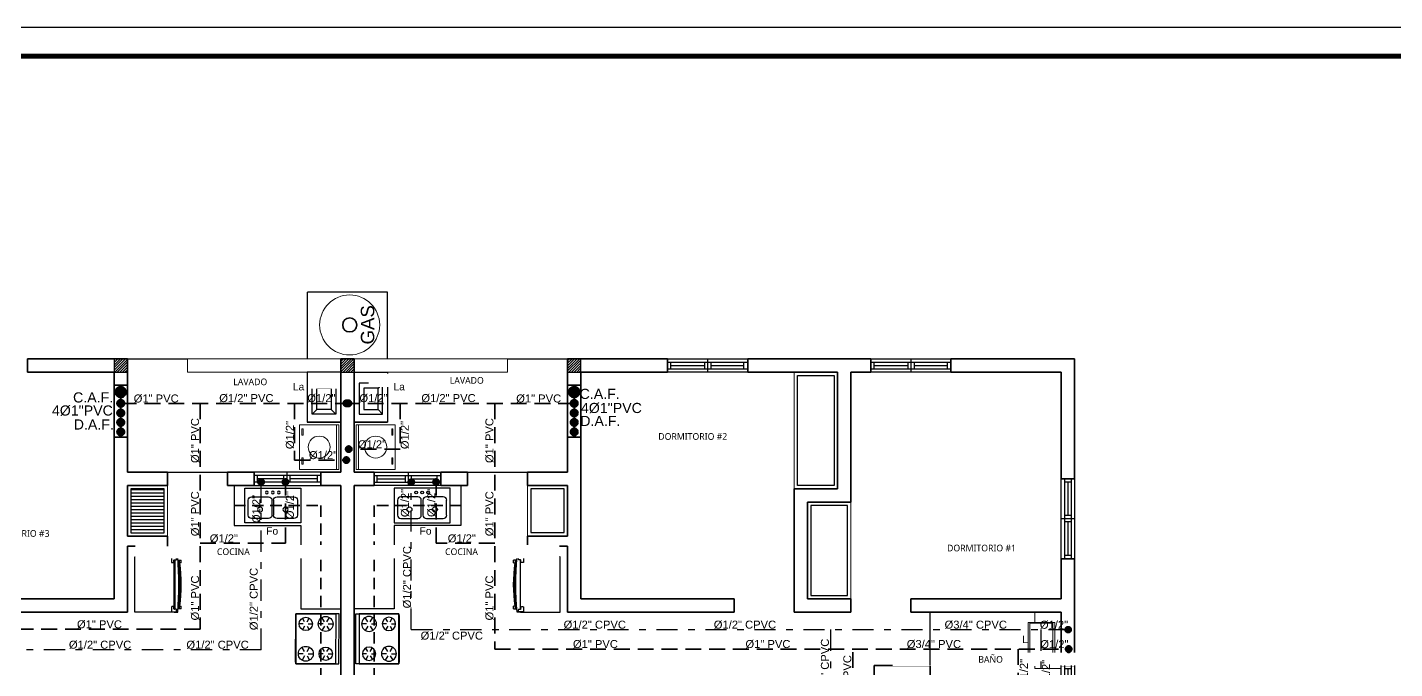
# Model space of a CAD drawing. Header units: feet. Extents: x 1019 to 2236, y -546 to 122.
# Drawn here: x 1064.7 to 1085.2, y -164.03 to -154.41 of the extents above; entities that cross this region are included whole.
import ezdxf

# ---------------------------------------------------------------- set-up
doc = ezdxf.new("R2010")
doc.units = ezdxf.units.FT
doc.header["$LTSCALE"] = 0.05
doc.header["$MEASUREMENT"] = 0
doc.linetypes.add('DASHDOT', pattern=[25.4, 12.7, -6.35, 0, -6.35])
doc.linetypes.add('HIDDEN', pattern=[9.525, 6.35, -3.175])
for name, color, linetype, lineweight in [('A-WALL', 7, 'Continuous', 25), ('AGUA POTABLE', 5, 'HIDDEN', 35), ('closet', 8, 'Continuous', 5), ('COCINA', 8, 'Continuous', 25), ('FURN', 8, 'Continuous', 9), ('I-FURN', 8, 'Continuous', 0), ('MB', 8, 'Continuous', 20)]:
    doc.layers.add(name, color=color, linetype=linetype, lineweight=lineweight)
for name, color, linetype in [('AGUA_CALIENTE', 1, 'DASHDOT'), ('columna', 9, 'Continuous'), ('DIM', 10, 'Continuous'), ('MARCO', 1, 'Continuous'), ('MB3', 8, 'Continuous'), ('MUEBLES', 8, 'Continuous'), ('MUROS', 7, 'Continuous'), ('muross', 7, 'Continuous'), ('PERT-VENT', 8, 'Continuous'), ('PISO', 8, 'Continuous'), ('PISOS', 7, 'Continuous'), ('TEXXT', 2, 'Continuous'), ('TXT', 2, 'Continuous')]:
    doc.layers.add(name, color=color, linetype=linetype)
doc.styles.add('ads', font='trebuc.ttf', dxfattribs={"height": 0.14})
doc.styles.add('DAMIAN', font='arial.ttf', dxfattribs={"height": 0.12})
doc.styles.get("Standard").update_dxf_attribs({"font": 'arial.ttf'})

# ---------------------------------------------------------------- blocks, each defined once
blk = doc.blocks.new('A$C285A50AC')
at = {"layer": 'MUEBLES'}
for p, q in [((0.001, 0.69, -0.889), (0, 0.029, -0.889)), ((0.001, 0.69), (0.001, 0.639)), ((0.763, 0.688), (0.001, 0.69)), ((0.763, 0.688, -0.889), (0.001, 0.69, -0.889)), ((0.001, 0.639), (0.763, 0.637)), ((0.762, 0.028, -0.889), (0.763, 0.688, -0.889)), ((0.763, 0.637), (0.763, 0.688)), ((0, 0.029, -0.889), (0.762, 0.028, -0.889))]:
    blk.add_line(p, q, dxfattribs=at)
at = {"layer": 'MUEBLES', "color": 8}
for p, q in [((0.12, 0.505, 0.003), (0.054, 0.543, 0.003)), ((0.12, 0.467, 0.003), (0.054, 0.429, 0.003)), ((0.153, 0.524, 0.003), (0.153, 0.6, 0.003)), ((0.153, 0.448, 0.003), (0.153, 0.372, 0.003)), ((0.186, 0.505, 0.003), (0.252, 0.543, 0.003)), ((0.186, 0.467, 0.003), (0.252, 0.429, 0.003)), ((0.577, 0.466, 0.003), (0.522, 0.435, 0.003)), ((0.577, 0.504, 0.003), (0.523, 0.536, 0.003)), ((0.61, 0.523, 0.003), (0.611, 0.587, 0.003)), ((0.61, 0.447, 0.003), (0.61, 0.384, 0.003)), ((0.643, 0.504, 0.003), (0.698, 0.536, 0.003)), ((0.643, 0.466, 0.003), (0.698, 0.434, 0.003)), ((0.12, 0.2, 0.003), (0.065, 0.232, 0.003)), ((0.153, 0.219, 0.003), (0.153, 0.283, 0.003)), ((0.186, 0.2, 0.003), (0.241, 0.232, 0.003)), ((0.577, 0.2, 0.003), (0.511, 0.238, 0.003)), ((0.61, 0.219, 0.003), (0.61, 0.295, 0.003)), ((0.643, 0.199, 0.003), (0.709, 0.237, 0.003)), ((0.12, 0.162, 0.003), (0.065, 0.131, 0.003)), ((0.153, 0.143, 0.003), (0.152, 0.08, 0.003)), ((0.186, 0.162, 0.003), (0.241, 0.13, 0.003)), ((0.577, 0.162, 0.003), (0.511, 0.124, 0.003)), ((0.61, 0.142, 0.003), (0.61, 0.066, 0.003)), ((0.643, 0.161, 0.003), (0.709, 0.123, 0.003))]:
    blk.add_line(p, q, dxfattribs=at)
at = {"layer": 'MUEBLES', "extrusion": (-0.001805, -0.999998, 0)}
for p, q in [((0.063, 0.027, -0.622), (0.698, 0.025, -0.622)), ((0.063, 0.027, -0.102), (0.698, 0.025, -0.102))]:
    blk.add_line(p, q, dxfattribs=at)
at = {"layer": 'MUEBLES'}
for centre, radius in [((0.153, 0.486, 0.003), 0.114), ((0.61, 0.485, 0.003), 0.102), ((0.153, 0.181, 0.003), 0.102), ((0.61, 0.181, 0.003), 0.114)]:
    blk.add_circle(centre, radius, dxfattribs=at)
at = {"layer": 'MUEBLES', "color": 8, "extrusion": (-0.001805, -0.999998, 0)}
for centre in [(0.089, -0.038, -0.027), (0.216, -0.038, -0.027), (0.381, -0.038, -0.027), (0.546, -0.038, -0.027), (0.673, -0.038, -0.027)]:
    blk.add_circle(centre, 0.0254, dxfattribs=at)
at = {"layer": 'MUEBLES'}
for points in [[(0, 0.029), (0.001, 0.639), (0.763, 0.637), (0.762, 0.028)], [(0.001, 0.69, 0.254), (0.001, 0.639, 0.254), (0.763, 0.637, 0.254), (0.763, 0.688, 0.254)]]:
    blk.add_3dface(points, dxfattribs=at)
at = {"layer": 'MUEBLES', "color": 8}
for points in [[(0.025, 0.027, -0.076), (0.025, 0.027, -0.533), (0.737, 0.025, -0.533), (0.737, 0.025, -0.076)], [(0.025, 0.027, -0.597), (0.025, 0.027, -0.851), (0.737, 0.025, -0.851), (0.737, 0.025, -0.597)]]:
    blk.add_3dface(points, dxfattribs=at)
blk = doc.blocks.new('A$C2C3967B4')
at = {"layer": 'COCINA'}
for p, q in [((0.838, 0.52), (0, 0.52)), ((0, 0.52), (0, 0)), ((0.838, 0), (0.838, 0.52)), ((0.051, 0.342), (0.051, 0.119)), ((0.356, 0.393), (0.102, 0.393)), ((0.406, 0.119), (0.406, 0.342)), ((0.432, 0.342), (0.432, 0.119)), ((0.737, 0.393), (0.483, 0.393)), ((0.787, 0.119), (0.787, 0.342)), ((0.102, 0.068), (0.356, 0.068)), ((0.483, 0.068), (0.737, 0.068)), ((0, 0), (0.838, 0))]:
    blk.add_line(p, q, dxfattribs=at)
for centre, radius in [((0.33, 0.456), 0.0201), ((0.419, 0.456), 0.0201), ((0.508, 0.456), 0.0201), ((0.229, 0.202), 0.0381), ((0.61, 0.202), 0.0381)]:
    blk.add_circle(centre, radius, dxfattribs=at)
for centre, start, end in [((0.102, 0.342), 90, 180), ((0.356, 0.342), 0, 90), ((0.483, 0.342), 90, 180), ((0.737, 0.342), 0, 90), ((0.102, 0.119), 180, 270), ((0.356, 0.119), 270, 0), ((0.483, 0.119), 180, 270), ((0.737, 0.119), 270, 0)]:
    blk.add_arc(centre, 0.0508, start, end, dxfattribs=at)
blk = doc.blocks.new('A$C007B5363')
at = {"layer": 'COCINA'}
for p, q in [((0, 0.829), (0.594, 0.829)), ((0, 0), (0, 0.829)), ((0.621, 0.822), (0.557, 0.822)), ((0.594, 0.829), (0.601, 0.829)), ((0.594, 0.822), (0.594, 0.829)), ((0.601, 0.829), (0.601, 0.822)), ((0.645, 0.829), (0.601, 0.829)), ((0.551, 0.816), (0.551, 0.752)), ((0.557, 0.746), (0.582, 0.746)), ((0.589, 0.752), (0.589, 0.778)), ((0.594, 0.045), (0.594, 0.784)), ((0.595, 0.784), (0.621, 0.784)), ((0.601, 0.784), (0.601, 0.044)), ((0.627, 0.791), (0.627, 0.816)), ((0.649, 0.778), (0.671, 0.778)), ((0.671, 0.74), (0.651, 0.74)), ((0.654, 0.702), (0.671, 0.702)), ((0.671, 0.778), (0.698, 0.778)), ((0.671, 0.74), (0.671, 0.778)), ((0.671, 0.74), (0.671, 0.778)), ((0.698, 0.74), (0.671, 0.74)), ((0.671, 0.74), (0.671, 0.702)), ((0.671, 0.702), (0.671, 0.74)), ((0.699, 0.74), (0.699, 0.778)), ((0.594, 0), (0, 0)), ((0.551, 0.076), (0.551, 0.013)), ((0.582, 0.083), (0.557, 0.083)), ((0.557, 0.006), (0.621, 0.006)), ((0.589, 0.051), (0.589, 0.076)), ((0.594, 0), (0.594, 0.006)), ((0.594, 0), (0.601, 0)), ((0.621, 0.044), (0.595, 0.044)), ((0.601, 0.006), (0.601, 0)), ((0.601, 0), (0.645, 0)), ((0.627, 0.013), (0.627, 0.038)), ((0.671, 0.051), (0.649, 0.051)), ((0.651, 0.089), (0.671, 0.089)), ((0.671, 0.127), (0.654, 0.127)), ((0.671, 0.127), (0.671, 0.089)), ((0.671, 0.089), (0.671, 0.127)), ((0.671, 0.089), (0.698, 0.089)), ((0.671, 0.051), (0.671, 0.089)), ((0.671, 0.051), (0.671, 0.089)), ((0.698, 0.051), (0.671, 0.051)), ((0.699, 0.051), (0.699, 0.089))]:
    blk.add_line(p, q, dxfattribs=at)
for centre, radius, start, end in [((0.557, 0.816), 0.00635, 90, 180), ((0.621, 0.816), 0.00635, 360, 90), ((-3.851, 0.414), 4.515, 354.7351, 5.2649), ((0.557, 0.752), 0.00635, 180, 270), ((0.582, 0.752), 0.00635, 270, 360), ((0.595, 0.778), 0.00635, 90, 180), ((0.621, 0.791), 0.00635, 270, 360), ((-3.079, 0.414), 3.761, 355.6182, 4.3818), ((-1.675, 0.414), 2.373, 352.1151, 7.8849), ((0.557, 0.076), 0.00635, 90, 180), ((0.557, 0.013), 0.00635, 180, 270), ((0.582, 0.076), 0.00635, 360, 90), ((0.595, 0.051), 0.00635, 180, 270), ((0.621, 0.038), 0.00635, 360, 90), ((0.621, 0.013), 0.00635, 270, 360)]:
    blk.add_arc(centre, radius, start, end, dxfattribs=at)
blk = doc.blocks.new('bath_sink_6127 - bath_sink_6127-542651-Nivel 1')
at = {"layer": 'I-FURN'}
for p, q in [((0.395, 0.244), (-0.005, 0.244)), ((-0.005, 0.244), (-0.005, -0.245)), ((0.025, -0.234), (0.025, 0.233)), ((0.025, 0.233), (0.369, 0.233)), ((0.293, 0.244), (0.293, 0.4)), ((0.369, 0.233), (0.369, -0.234)), ((0.395, -0.245), (0.395, 0.244)), ((-0.005, -0.245), (0.395, -0.245)), ((0.369, -0.234), (0.025, -0.234)), ((0.293, -0.448), (0.293, -0.245)), ((-0.1, -0.448), (0.293, -0.448))]:
    blk.add_line(p, q, dxfattribs=at)
blk = doc.blocks.new('A$C01EB0BB3')
at = {"layer": 'FURN'}
for p, q in [((0, 0, 224.56), (0, 0.61, 224.56)), ((0, 0.61, 224.56), (0.533, 0.61, 224.56)), ((0.503, 0.61, 224.56), (0.503, 0, 224.56)), ((0.533, 0.61, 224.56), (0.533, 0, 224.56)), ((0.533, 0, 224.56), (0, 0, 224.56))]:
    blk.add_line(p, q, dxfattribs=at)
at = {"layer": 'FURN', "ltscale": 0.02, "elevation": 224.56}
for points in [[(0.047, 0.536), (0.047, 0.45), (0.032, 0.45), (0.032, 0.536)], [(0.047, 0.143), (0.047, 0.057), (0.032, 0.057), (0.032, 0.143)]]:
    blk.add_lwpolyline(points, close=True, dxfattribs=at)
at = {"layer": 'FURN', "ltscale": 0.02}
blk.add_circle((0.267, 0.305, 224.56), 0.15, dxfattribs=at)
blk = doc.blocks.new('A$C18ED6237')
at = {"layer": 'PERT-VENT', "extrusion": (-2.36783e-12, 8.94772e-16, -1)}
for p, q in [((1.2, 0.2), (0, 0.2)), ((1.2, 0.15), (0, 0.15)), ((1.2, 0.05), (0, 0.05)), ((0.054, 0.05), (0.054, 0.15)), ((0.553, 0.1), (0.054, 0.1)), ((0.553, 0.15), (0.553, 0.05)), ((0.6, 0.2), (0.6, 0)), ((0.647, 0.15), (0.647, 0.05)), ((1.153, 0.1), (0.647, 0.1)), ((0, 0), (1.2, 0))]:
    blk.add_line(p, q, dxfattribs=at)
at = {"layer": 'PERT-VENT'}
blk.add_line((1.153, 0.05), (1.153, 0.15), dxfattribs=at)
blk = doc.blocks.new('A$C1C7A76FF')
at = {"layer": 'FURN'}
for radius in [0.45, 0.11, 0.1]:
    blk.add_circle((0.45, 0.45), radius, dxfattribs=at)
blk = doc.blocks.new('A$C012446DC')
at = {"layer": 'PISO'}
h = blk.add_hatch(dxfattribs=at)
h.set_pattern_fill('ANSI31', color=256, scale=0.008571, angle=180)
h.set_pattern_definition([(225, (206536.064322, 1154820.960068), (0.0192434059784, -0.0192434059784), [])])
h.paths.add_polyline_path([(0, 0), (0.2, 0), (0.2, 0.2), (0, 0.2)])
at = {"layer": 'columna'}
blk.add_lwpolyline([(0.2, 0.2), (0, 0.2), (0, 0), (0.2, 0)], close=True, dxfattribs=at)
blk = doc.blocks.new('A$C791B5281')
at = {"layer": 'MUROS', "lineweight": 35}
blk.add_line((4.9, 10.3, 1.239), (5.1, 10.3, 1.239), dxfattribs=at)
for p in [(1.5, 10.1, 1.239), (4.9, 10.1, 1.239), (8.3, 10.1, 1.239), (0, 0, 1.239), (3.5, 0, 1.239), (6.3, 0, 1.239), (9.8, 0, 1.239)]:
    blk.add_blockref('A$C012446DC', p)

msp = doc.modelspace()

# ---------------------------------------------------------------- hatches: boundary and pattern name
at = {"layer": 'AGUA POTABLE', "ltscale": 3}
h = msp.add_hatch(color=256, dxfattribs=at)
h.dxf.hatch_style = 1
edge = h.paths.add_edge_path()
edge.add_arc((1066.098, -159.882), 0.0821, 0, 360)
h = msp.add_hatch(color=256, dxfattribs=at)
h.dxf.hatch_style = 1
edge = h.paths.add_edge_path()
edge.add_arc((1066.098, -160.051), 0.0571, 0, 360)
h = msp.add_hatch(color=256, dxfattribs=at)
h.dxf.hatch_style = 1
edge = h.paths.add_edge_path()
edge.add_arc((1069.481, -160.051), 0.0477, 0, 360)
h = msp.add_hatch(color=256, dxfattribs=at)
h.dxf.hatch_style = 1
edge = h.paths.add_edge_path()
edge.add_arc((1069.514, -160.051), 0.0477, 180, 540, ccw=False)
h = msp.add_hatch(color=256, dxfattribs=at)
h.dxf.hatch_style = 1
edge = h.paths.add_edge_path()
edge.add_arc((1072.898, -160.051), 0.0571, 180, 540, ccw=False)
h = msp.add_hatch(color=256, dxfattribs=at)
h.dxf.hatch_style = 1
edge = h.paths.add_edge_path()
edge.add_arc((1066.098, -160.196), 0.0571, 0, 360)
h = msp.add_hatch(color=256, dxfattribs=at)
h.dxf.hatch_style = 1
edge = h.paths.add_edge_path()
edge.add_arc((1066.098, -160.337), 0.0571, 0, 360)
h = msp.add_hatch(color=256, dxfattribs=at)
h.dxf.hatch_style = 1
edge = h.paths.add_edge_path()
edge.add_arc((1072.898, -160.196), 0.0571, 180, 540, ccw=False)
h = msp.add_hatch(color=256, dxfattribs=at)
h.dxf.hatch_style = 1
edge = h.paths.add_edge_path()
edge.add_arc((1072.898, -160.337), 0.0571, 180, 540, ccw=False)
h = msp.add_hatch(color=256, dxfattribs=at)
h.dxf.hatch_style = 1
edge = h.paths.add_edge_path()
edge.add_arc((1066.098, -160.479), 0.0571, 0, 360)
h = msp.add_hatch(color=256, dxfattribs=at)
h.dxf.hatch_style = 1
edge = h.paths.add_edge_path()
edge.add_arc((1072.898, -160.479), 0.0571, 180, 540, ccw=False)
h = msp.add_hatch(color=256, dxfattribs=at)
h.dxf.hatch_style = 1
edge = h.paths.add_edge_path()
edge.add_arc((1069.517, -160.738), 0.0477, 180, 540, ccw=False)
h = msp.add_hatch(color=256, dxfattribs=at)
h.dxf.hatch_style = 1
edge = h.paths.add_edge_path()
edge.add_arc((1069.481, -160.902), 0.0477, 0, 360)
h = msp.add_hatch(color=256, dxfattribs=at)
h.dxf.hatch_style = 1
edge = h.paths.add_edge_path()
edge.add_arc((1068.568, -161.232), 0.0477, 0, 360)
h = msp.add_hatch(color=256, dxfattribs=at)
h.dxf.hatch_style = 1
edge = h.paths.add_edge_path()
edge.add_arc((1070.827, -161.232), 0.0477, 180, 540, ccw=False)
at = {"layer": 'AGUA_CALIENTE', "ltscale": 0.5}
h = msp.add_hatch(color=256, dxfattribs=at)
h.dxf.hatch_style = 1
edge = h.paths.add_edge_path()
edge.add_arc((1068.203, -161.232), 0.0477, 0, 360)
h = msp.add_hatch(color=256, dxfattribs=at)
h.dxf.hatch_style = 1
edge = h.paths.add_edge_path()
edge.add_arc((1070.455, -161.232), 0.0477, 180, 540, ccw=False)
h = msp.add_hatch(color=256, dxfattribs=at)
h.dxf.hatch_style = 1
edge = h.paths.add_edge_path()
edge.add_arc((1080.305, -163.446), 0.0477, 180, 540, ccw=False)
at = {"layer": 'PISO'}
h = msp.add_hatch(dxfattribs=at)
h.set_pattern_fill('ANSI31', color=256, scale=0.4, angle=315, style=0)
h.set_pattern_definition([(0, (1066.247596, -161.992713), (2e-17, 0.05), [])])
h.paths.add_polyline_path([(1066.248, -161.993), (1066.748, -161.993), (1066.748, -161.332), (1066.248, -161.332)])

# ---------------------------------------------------------------- linework, layer by layer
at = {"layer": 'A-WALL', "lineweight": 35, "extrusion": (-2.36783e-12, 8.94772e-16, -1)}
for p, q in [((1066.198, -159.382), (1064.698, -159.382)), ((1064.698, -159.382), (1064.698, -159.582)), ((1066.198, -161.082), (1066.198, -159.382)), ((1069.398, -159.382), (1069.398, -161.082)), ((1064.698, -159.582), (1065.998, -159.582)), ((1065.998, -159.582), (1065.998, -162.982)), ((1066.798, -161.082), (1066.198, -161.082)), ((1066.798, -161.282), (1066.798, -161.082)), ((1067.698, -161.282), (1067.698, -161.082)), ((1068.098, -161.082), (1067.698, -161.082)), ((1067.698, -161.082), (1067.698, -161.282)), ((1068.098, -161.282), (1068.098, -161.082)), ((1068.098, -161.282), (1068.098, -161.082)), ((1069.398, -161.082), (1069.098, -161.082)), ((1069.098, -161.082), (1069.098, -161.282)), ((1069.098, -161.282), (1069.098, -161.082)), ((1069.098, -161.282), (1069.098, -161.082)), ((1066.198, -162.043), (1066.198, -161.282)), ((1066.198, -161.282), (1066.798, -161.282)), ((1067.698, -161.282), (1068.098, -161.282)), ((1069.098, -161.282), (1069.398, -161.282)), ((1069.398, -164.682), (1069.398, -161.282)), ((1069.598, -164.682), (1069.598, -161.282)), ((1066.198, -162.043), (1066.798, -162.043)), ((1066.198, -163.182), (1066.198, -162.193)), ((1066.198, -162.193), (1066.798, -162.193)), ((1065.998, -162.982), (1063.698, -162.982)), ((1063.698, -163.182), (1066.198, -163.182))]:
    msp.add_line(p, q, dxfattribs=at)
at = {"layer": 'A-WALL', "lineweight": 35}
for p, q in [((1069.398, -159.382), (1069.598, -159.382)), ((1072.198, -162.043), (1072.198, -162.193)), ((1077.398, -164.132), (1077.398, -163.982))]:
    msp.add_line(p, q, dxfattribs=at)
at = {"layer": 'A-WALL', "lineweight": 35, "extrusion": (-2.36659e-12, 8.94772e-16, -1)}
for p, q in [((1072.798, -159.382), (1074.298, -159.382)), ((1072.798, -161.082), (1072.798, -159.382)), ((1074.298, -159.382), (1074.298, -159.582)), ((1075.501, -159.382), (1077.348, -159.382)), ((1075.501, -159.582), (1075.501, -159.382)), ((1077.348, -159.382), (1077.348, -159.582)), ((1078.548, -159.382), (1080.398, -159.382)), ((1078.548, -159.582), (1078.548, -159.382)), ((1080.398, -159.382), (1080.398, -161.182)), ((1074.298, -159.582), (1072.998, -159.582)), ((1072.998, -159.582), (1072.998, -162.982)), ((1076.848, -159.582), (1075.501, -159.582)), ((1076.848, -161.332), (1076.848, -159.582)), ((1077.348, -159.582), (1077.048, -159.582)), ((1077.048, -159.582), (1077.048, -161.532)), ((1080.198, -159.582), (1078.548, -159.582)), ((1080.198, -161.182), (1080.198, -159.582)), ((1069.598, -161.082), (1069.898, -161.082)), ((1069.898, -161.082), (1069.898, -161.282)), ((1069.898, -161.282), (1069.898, -161.082)), ((1069.898, -161.282), (1069.898, -161.082)), ((1070.898, -161.082), (1071.298, -161.082)), ((1070.898, -161.282), (1070.898, -161.082)), ((1070.898, -161.282), (1070.898, -161.082)), ((1071.298, -161.282), (1071.298, -161.082)), ((1071.298, -161.082), (1071.298, -161.282)), ((1072.198, -161.282), (1072.198, -161.082)), ((1072.198, -161.082), (1072.798, -161.082)), ((1069.898, -161.282), (1069.598, -161.282)), ((1071.298, -161.282), (1070.898, -161.282)), ((1072.798, -161.282), (1072.198, -161.282)), ((1072.798, -162.043), (1072.798, -161.282)), ((1076.198, -163.182), (1076.198, -161.332)), ((1076.198, -161.332), (1076.848, -161.332)), ((1080.198, -161.182), (1080.398, -161.182)), ((1076.398, -162.982), (1076.398, -161.532)), ((1076.398, -161.532), (1077.048, -161.532)), ((1072.798, -162.043), (1072.198, -162.043)), ((1072.798, -162.193), (1072.198, -162.193)), ((1072.798, -163.182), (1072.798, -162.193)), ((1080.198, -162.382), (1080.398, -162.382)), ((1080.198, -162.982), (1080.198, -162.382)), ((1080.398, -162.382), (1080.198, -162.382)), ((1080.198, -162.382), (1080.398, -162.382)), ((1080.398, -162.382), (1080.398, -163.982)), ((1072.998, -162.982), (1075.298, -162.982)), ((1075.298, -162.982), (1075.298, -163.182)), ((1077.048, -162.982), (1076.398, -162.982)), ((1077.048, -162.982), (1077.048, -163.182)), ((1077.948, -162.982), (1080.198, -162.982)), ((1077.948, -163.182), (1077.948, -162.982)), ((1075.298, -163.182), (1072.798, -163.182)), ((1077.048, -163.182), (1076.198, -163.182)), ((1080.198, -163.182), (1077.948, -163.182)), ((1080.198, -163.982), (1080.198, -163.182)), ((1077.398, -163.982), (1078.238, -163.982)), ((1078.238, -163.982), (1078.238, -165.382)), ((1080.398, -163.982), (1080.198, -163.982)), ((1080.398, -163.982), (1080.198, -163.982))]:
    msp.add_line(p, q, dxfattribs=at)
at = {"layer": 'AGUA POTABLE', "ltscale": 3}
for p, q in [((1066.098, -159.776), (1066.098, -160.558)), ((1072.898, -159.776), (1072.898, -160.558))]:
    msp.add_line(p, q, dxfattribs=at)
at = {"layer": 'AGUA POTABLE', "ltscale": 0.75}
for p, q in [((1066.098, -160.051), (1069.481, -160.051)), ((1068.706, -160.051), (1068.706, -160.902)), ((1072.898, -160.051), (1069.514, -160.051)), ((1070.29, -160.051), (1070.29, -160.738)), ((1070.29, -160.738), (1069.493, -160.738)), ((1068.706, -160.902), (1069.504, -160.902)), ((1067.288, -163.441), (1058.682, -163.441)), ((1077.074, -167.593), (1077.074, -163.737))]:
    msp.add_line(p, q, dxfattribs=at)
at = {"layer": 'AGUA POTABLE', "ltscale": 3}
msp.add_lwpolyline([(1065.998, -159.776), (1066.198, -159.776), (1066.198, -160.558), (1065.998, -160.558)], close=True, dxfattribs=at)
for centre, radius in [((1066.098, -159.882), 0.0821), ((1066.098, -160.051), 0.0571), ((1069.481, -160.051), 0.0477), ((1069.514, -160.051), 0.0477), ((1072.898, -160.051), 0.0571), ((1066.098, -160.196), 0.0571), ((1066.098, -160.337), 0.0571), ((1072.898, -160.196), 0.0571), ((1072.898, -160.337), 0.0571), ((1066.098, -160.479), 0.0571), ((1072.898, -160.479), 0.0571), ((1069.517, -160.738), 0.0477), ((1069.481, -160.902), 0.0477), ((1068.568, -161.232), 0.0477), ((1070.827, -161.232), 0.0477)]:
    msp.add_circle(centre, radius, dxfattribs=at)
at = {"layer": 'AGUA_CALIENTE', "ltscale": 0.5}
for p, q in [((1070.455, -163.446), (1080.305, -163.446)), ((1076.742, -163.446), (1076.742, -167.345)), ((1068.203, -163.747), (1058.69, -163.747))]:
    msp.add_line(p, q, dxfattribs=at)
for centre in [(1068.203, -161.232), (1070.455, -161.232), (1080.305, -163.446)]:
    msp.add_circle(centre, 0.0477, dxfattribs=at)
at = {"layer": 'closet'}
for p, q in [((1066.798, -162.043), (1066.798, -161.282)), ((1072.198, -162.043), (1072.198, -161.282))]:
    msp.add_line(p, q, dxfattribs=at)
at = {"layer": 'closet', "extrusion": (-2.36659e-12, 8.94772e-16, -1)}
msp.add_line((1077.048, -162.982), (1077.048, -161.532), dxfattribs=at)
at = {"layer": 'closet', "extrusion": (2.36783e-12, 8.94772e-16, -1)}
msp.add_line((1077.048, -162.982), (1077.048, -161.532), dxfattribs=at)
at = {"layer": 'COCINA', "extrusion": (-2.36783e-12, 8.94772e-16, -1)}
for p, q in [((1068.971, -159.75), (1069.038, -159.822)), ((1069.322, -159.75), (1069.255, -159.822)), ((1069.398, -160.332), (1068.895, -160.332)), ((1068.971, -160.215), (1069.038, -160.142)), ((1069.322, -160.215), (1069.255, -160.142)), ((1067.798, -161.282), (1067.798, -161.882)), ((1067.798, -161.882), (1068.798, -161.882)), ((1068.798, -161.882), (1068.8, -163.135)), ((1068.8, -163.135), (1069.398, -163.135))]:
    msp.add_line(p, q, dxfattribs=at)
at = {"layer": 'COCINA', "extrusion": (-2.36659e-12, 8.94772e-16, -1)}
for p, q in [((1070.024, -159.75), (1069.957, -159.822)), ((1069.598, -160.332), (1070.1, -160.332)), ((1070.024, -160.215), (1069.957, -160.142)), ((1071.198, -161.282), (1071.198, -161.882)), ((1070.198, -161.882), (1070.196, -163.135)), ((1071.198, -161.882), (1070.198, -161.882)), ((1070.196, -163.135), (1069.595, -163.135))]:
    msp.add_line(p, q, dxfattribs=at)
at = {"layer": 'COCINA', "extrusion": (-2.36783e-12, 8.94772e-16, -1), "elevation": 0}
for points in [[(-1068.971, -159.75), (-1069.322, -159.75), (-1069.322, -160.215), (-1068.971, -160.215)], [(-1069.038, -159.822), (-1069.255, -159.822), (-1069.255, -160.142), (-1069.038, -160.142)]]:
    msp.add_lwpolyline(points, close=True, dxfattribs=at)
at = {"layer": 'COCINA', "extrusion": (-2.36659e-12, 8.94772e-16, -1), "elevation": 0}
for points in [[(-1070.024, -159.75), (-1069.674, -159.75), (-1069.674, -160.215), (-1070.024, -160.215)], [(-1069.957, -159.822), (-1069.741, -159.822), (-1069.741, -160.142), (-1069.957, -160.142)]]:
    msp.add_lwpolyline(points, close=True, dxfattribs=at)
at = {"layer": 'MB', "extrusion": (-2.36783e-12, 8.94772e-16, -1)}
for p, q in [((1067.098, -159.582), (1067.098, -159.382)), ((1069.398, -159.382), (1067.098, -159.382)), ((1067.098, -159.582), (1069.398, -159.582))]:
    msp.add_line(p, q, dxfattribs=at)
at = {"layer": 'MB', "extrusion": (-2.36659e-12, 8.94772e-16, -1)}
msp.add_line((1069.598, -159.382), (1071.898, -159.382), dxfattribs=at)
at = {"layer": 'MB3', "linetype": 'HIDDEN', "lineweight": 35, "ltscale": 0.54, "extrusion": (-2.36783e-12, 8.94772e-16, -1)}
for p, q in [((1067.798, -161.582), (1069.098, -161.582)), ((1069.098, -161.582), (1069.098, -164.682))]:
    msp.add_line(p, q, dxfattribs=at)
at = {"layer": 'MB3', "linetype": 'HIDDEN', "lineweight": 35, "ltscale": 0.54, "extrusion": (-2.36659e-12, 8.94772e-16, -1)}
for p, q in [((1071.198, -161.582), (1069.898, -161.582)), ((1069.898, -161.582), (1069.898, -164.682))]:
    msp.add_line(p, q, dxfattribs=at)
at = {"layer": 'PERT-VENT', "extrusion": (-2.36783e-12, 8.94772e-16, -1)}
for p, q in [((1069.098, -161.082), (1068.098, -161.082)), ((1069.098, -161.132), (1068.098, -161.132)), ((1068.151, -161.232), (1068.151, -161.132)), ((1068.54, -161.132), (1068.54, -161.232)), ((1068.587, -161.082), (1068.587, -161.282)), ((1068.633, -161.132), (1068.633, -161.232)), ((1069.051, -161.232), (1069.051, -161.132)), ((1069.098, -161.232), (1068.098, -161.232)), ((1068.098, -161.282), (1069.098, -161.282)), ((1068.54, -161.182), (1068.151, -161.182)), ((1069.051, -161.182), (1068.633, -161.182))]:
    msp.add_line(p, q, dxfattribs=at)
at = {"layer": 'PERT-VENT', "extrusion": (-2.36659e-12, 8.94772e-16, -1)}
for p, q in [((1069.898, -161.082), (1070.898, -161.082)), ((1069.898, -161.132), (1070.898, -161.132)), ((1069.944, -161.232), (1069.944, -161.132)), ((1070.362, -161.132), (1070.362, -161.232)), ((1070.409, -161.082), (1070.409, -161.282)), ((1070.455, -161.132), (1070.455, -161.232)), ((1070.844, -161.232), (1070.844, -161.132)), ((1069.898, -161.232), (1070.898, -161.232)), ((1070.898, -161.282), (1069.898, -161.282)), ((1069.944, -161.182), (1070.362, -161.182)), ((1070.455, -161.182), (1070.844, -161.182))]:
    msp.add_line(p, q, dxfattribs=at)
at = {"layer": 'PISO'}
for p, q in [((1066.198, -159.382), (1067.098, -159.382)), ((1071.898, -159.382), (1072.798, -159.382)), ((1066.798, -161.082), (1067.698, -161.082)), ((1071.298, -161.082), (1072.198, -161.082))]:
    msp.add_line(p, q, dxfattribs=at)
for points in [[(1076.798, -161.282), (1076.248, -161.282), (1076.248, -159.632), (1076.798, -159.632)], [(1066.248, -161.993), (1066.748, -161.993), (1066.748, -161.332), (1066.248, -161.332)], [(1072.248, -161.991), (1072.748, -161.991), (1072.748, -161.332), (1072.248, -161.332)], [(1076.998, -161.582), (1076.448, -161.582), (1076.448, -162.932), (1076.998, -162.932)]]:
    msp.add_lwpolyline(points, close=True, dxfattribs=at)
at = {"layer": 'PISOS'}
for p, q in [((1068.898, -159.382), (1068.898, -158.382)), ((1070.098, -158.382), (1068.898, -158.382)), ((1070.098, -159.382), (1070.098, -158.382))]:
    msp.add_line(p, q, dxfattribs=at)

# ---------------------------------------------------------------- block references
at = {"xscale": -1}
for p in [(1075.498, -159.582), (1078.548, -159.582)]:
    msp.add_blockref('A$C18ED6237', p, dxfattribs=at)
at = {"rotation": 180}
for p, xscale, yscale, zscale in [((1068.78, -160.372, -22.456), -1.100000000000023, 1.099999999999994, 1.100000000000001), ((1070.215, -160.372, -22.456), 1.100000000000023, 1.100000000000023, 1.100000000000023)]:
    msp.add_blockref('A$C01EB0BB3', p, dxfattribs=dict(at, xscale=xscale, yscale=yscale, zscale=zscale))
at = {"extrusion": (-1.45777e-14, -2.36562e-12, -1)}
msp.add_blockref('A$C2C3967B4', (-1068.798, -161.846), dxfattribs=at)
at = {"extrusion": (1.45777e-14, -2.36562e-12, -1), "xscale": -1}
msp.add_blockref('A$C2C3967B4', (-1070.198, -161.846), dxfattribs=at)
at = {"extrusion": (-2.36783e-12, 8.94772e-16, -1), "xscale": -0.980000000000022, "yscale": 0.9799999999999898, "zscale": 0.9799999999999965, "rotation": 89.89658188472907}
msp.add_blockref('A$C285A50AC', (-1068.695, -163.211, 0), dxfattribs=at)
at = {"extrusion": (-2.36659e-12, 8.94772e-16, -1), "xscale": 0.9799999999999661, "yscale": 0.9799999999999661, "zscale": 0.9799999999999661, "rotation": 270.1034181152693}
msp.add_blockref('A$C285A50AC', (-1070.298, -163.211, 0), dxfattribs=at)
at = {"layer": 'COCINA', "extrusion": (-2.36783e-12, 8.94772e-16, -1), "xscale": -1}
msp.add_blockref('A$C007B5363', (-1066.307, -163.184, 0), dxfattribs=at)
at = {"layer": 'COCINA', "extrusion": (-2.36659e-12, 8.94772e-16, -1)}
msp.add_blockref('A$C007B5363', (-1072.688, -163.184, 0), dxfattribs=at)
at = {"layer": 'DIM', "rotation": 90}
msp.add_blockref('A$C1C7A76FF', (1069.981, -159.325), dxfattribs=at)
at = {"layer": 'I-FURN', "extrusion": (-2.36659e-12, 8.94772e-16, -1)}
msp.add_blockref('bath_sink_6127 - bath_sink_6127-542651-Nivel 1', (-1080.098, -163.582, 0), dxfattribs=at)

# ---------------------------------------------------------------- texts
at = {"layer": 'TEXXT', "style": 'DAMIAN'}
for s, insert, char_height, width, attachment_point in [('\\A1;C.A.F.{\\fArial|b0|i0|c186|p34; }', (1065.684, -159.963), 0.1521, 3.06735, 5), ('\\A1;{\\fArial|b0|i0|c238|p34;%%C}1{\\fArial|b0|i0|c238|p34;"} PVC', (1072.028, -159.918), 0.12, 2.904, 1), ('\\A1;C.A.F.{\\fArial|b0|i0|c186|p34; }', (1073.28, -159.91), 0.1521, 3.06735, 5), ('\\A1;4{\\fArial|b0|i0|c238|p34;%%C}1{\\fArial|b0|i0|c238|p34;"PVC } {\\fArial|b0|i0|c186|p34; }', (1065.523, -160.161), 0.1521, 3.06735, 5), ('\\A1;4{\\fArial|b0|i0|c238|p34;%%C}1{\\fArial|b0|i0|c238|p34;"PVC } {\\fArial|b0|i0|c186|p34; }', (1073.456, -160.123), 0.1521, 3.06735, 5), ('\\A1;D.A.F.{\\fArial|b0|i0|c186|p34; }', (1065.694, -160.368), 0.1521, 3.06735, 5), ('\\A1;{\\fArial|b0|i0|c238|p34;%%C}1/2{\\fArial|b0|i0|c238|p34;"}  ', (1070.077, -160.605, 224.56), 0.12, 2.904, 3), ('\\A1;{\\fArial|b0|i0|c238|p34;%%C}1/2{\\fArial|b0|i0|c238|p34;"}  ', (1068.92, -160.768, 224.56), 0.12, 2.904, 1), (' Fo', (1068.237, -161.91), 0.11, 2.904, 1), (' Fo', (1070.759, -161.91), 0.11, 2.904, 3), ('\\A1;{\\fArial|b0|i0|c238|p34;%%C}1{\\fArial|b0|i0|c238|p34;"} PVC', (1066.116, -163.306), 0.12, 2.904, 3), ('\\A1;{\\fArial|b0|i0|c238|p34;%%C}1/2{\\fArial|b0|i0|c238|p34;"} CPVC', (1072.739, -163.311), 0.12, 2.904, 1), ('\\A1;{\\fArial|b0|i0|c238|p34;%%C}1/2{\\fArial|b0|i0|c238|p34;"} CPVC', (1074.991, -163.311), 0.12, 2.904, 1), ('\\A1;{\\fArial|b0|i0|c238|p34;%%C}3/4{\\fArial|b0|i0|c238|p34;"} CPVC', (1078.452, -163.311), 0.12, 2.904, 1), ('\\A1;{\\fArial|b0|i0|c238|p34;%%C}1/2{\\fArial|b0|i0|c238|p34;"}  ', (1080.304, -163.313), 0.12, 2.904, 3), ('\\A1;{\\fArial|b0|i0|c238|p34;%%C}1/2{\\fArial|b0|i0|c238|p34;"} CPVC', (1066.256, -163.612), 0.12, 2.904, 3), ('\\A1;{\\fArial|b0|i0|c238|p34;%%C}1/2{\\fArial|b0|i0|c238|p34;"} CPVC', (1068.018, -163.612), 0.12, 2.904, 3), ('\\A1;{\\fArial|b0|i0|c238|p34;%%C}1/2{\\fArial|b0|i0|c238|p34;"} CPVC', (1070.595, -163.476), 0.12, 2.904, 1), ('\\A1;{\\fArial|b0|i0|c238|p34;%%C}1{\\fArial|b0|i0|c238|p34;"} PVC', (1072.879, -163.602), 0.12, 2.904, 1), ('\\A1;{\\fArial|b0|i0|c238|p34;%%C}1{\\fArial|b0|i0|c238|p34;"} PVC', (1075.466, -163.602), 0.12, 2.904, 1), (' L', (1079.703, -163.537), 0.11, 2.904, 3)]:
    msp.add_mtext(s, dxfattribs=dict(at, insert=insert, char_height=char_height, width=width, attachment_point=attachment_point))
at = {"layer": 'TEXXT', "char_height": 0.12, "width": 2.904, "rotation": 90, "style": 'DAMIAN'}
for s, insert, attachment_point in [('\\A1;{\\fArial|b0|i0|c238|p34;%%C}1{\\fArial|b0|i0|c238|p34;"} PVC', (1067.152, -160.272), 3), ('\\A1;{\\fArial|b0|i0|c238|p34;%%C}1/2{\\fArial|b0|i0|c238|p34;"}  ', (1068.574, -160.738), 1), ('\\A1;{\\fArial|b0|i0|c238|p34;%%C}1/2{\\fArial|b0|i0|c238|p34;"}  ', (1070.421, -160.738), 7), ('\\A1;{\\fArial|b0|i0|c238|p34;%%C}1{\\fArial|b0|i0|c238|p34;"} PVC', (1071.691, -160.272), 9), ('\\A1;{\\fArial|b0|i0|c238|p34;%%C}1/2{\\fArial|b0|i0|c238|p34;"}  ', (1070.424, -161.758), 7), ('\\A1;{\\fArial|b0|i0|c238|p34;%%C}1/2{\\fArial|b0|i0|c238|p34;"}  ', (1070.82, -161.757), 7), ('\\A1;{\\fArial|b0|i0|c238|p34;%%C}1{\\fArial|b0|i0|c238|p34;"} PVC', (1067.152, -161.37), 3), ('\\A1;{\\fArial|b0|i0|c238|p34;%%C}1/2{\\fArial|b0|i0|c238|p34;"}  ', (1068.071, -161.848), 1), ('\\A1;{\\fArial|b0|i0|c238|p34;%%C}1/2{\\fArial|b0|i0|c238|p34;"}  ', (1068.574, -161.789), 1), ('\\A1;{\\fArial|b0|i0|c238|p34;%%C}1{\\fArial|b0|i0|c238|p34;"} PVC', (1071.691, -161.37), 9), ('\\A1;{\\fArial|b0|i0|c238|p34;%%C}1/2{\\fArial|b0|i0|c238|p34;"} CPVC', (1068.032, -162.519), 3), ('\\A1;{\\fArial|b0|i0|c238|p34;%%C}1{\\fArial|b0|i0|c238|p34;"} PVC', (1067.152, -162.634), 3), ('\\A1;{\\fArial|b0|i0|c238|p34;%%C}1{\\fArial|b0|i0|c238|p34;"} PVC', (1071.691, -162.634), 9), ('\\A1;{\\fArial|b0|i0|c238|p34;%%C}3/4{\\fArial|b0|i0|c238|p34;"} CPVC', (1076.722, -163.582), 9), ('\\A1;{\\fArial|b0|i0|c238|p34;%%C}1{\\fArial|b0|i0|c238|p34;"} PVC', (1077.058, -163.828), 9)]:
    msp.add_mtext(s, dxfattribs=dict(at, insert=insert, attachment_point=attachment_point))
at = {"layer": 'TXT', "insert": (1069.699, -159.168), "char_height": 0.2, "attachment_point": 1, "rotation": 90}
msp.add_mtext_dynamic_manual_height_columns('GAS', width=0.99636, gutter_width=1, heights=[0], dxfattribs=at)
at = {"layer": 'TXT', "insert": (1074.676, -160.498), "char_height": 0.1, "width": 2.838, "attachment_point": 2, "style": 'ads', "bg_fill": 2}
msp.add_mtext('DORMITORIO #2', dxfattribs=at)

# ---------------------------------------------------------------- next in the draw order: linework, layer by layer
at = {"layer": 'closet', "extrusion": (2.36783e-12, 8.94772e-16, -1)}
msp.add_line((1076.198, -161.332), (1076.198, -159.582), dxfattribs=at)

# ---------------------------------------------------------------- next in the draw order: texts
at = {"layer": 'TEXXT', "insert": (1073.29, -160.315), "char_height": 0.1521, "width": 3.06735, "attachment_point": 5, "style": 'DAMIAN'}
msp.add_mtext('\\A1;D.A.F.{\\fArial|b0|i0|c186|p34; }', dxfattribs=at)
at = {"layer": 'TXT', "char_height": 0.1, "width": 2.838, "attachment_point": 2, "style": 'ads', "bg_fill": 2}
for s, insert in [('LAVADO', (1068.04, -159.679)), ('DORMITORIO #3', (1064.513, -161.953)), ('COCINA', (1067.787, -162.227)), ('COCINA', (1071.208, -162.227)), ('DORMITORIO #1', (1079.006, -162.172)), ('BAÑO', (1079.142, -163.842))]:
    msp.add_mtext(s, dxfattribs=dict(at, insert=insert))

# ---------------------------------------------------------------- next in the draw order: hatches: boundary and pattern name
at = {"layer": 'AGUA POTABLE', "ltscale": 3}
h = msp.add_hatch(color=256, dxfattribs=at)
h.dxf.hatch_style = 1
edge = h.paths.add_edge_path()
edge.add_arc((1080.313, -163.737), 0.0477, 180, 540, ccw=False)

# ---------------------------------------------------------------- next in the draw order: linework, layer by layer
at = {"layer": 'A-WALL', "lineweight": 35, "extrusion": (-2.36783e-12, 8.94772e-16, -1)}
for p, q in [((1069.398, -161.082), (1069.398, -159.382)), ((1069.598, -161.082), (1069.598, -159.382))]:
    msp.add_line(p, q, dxfattribs=at)
at = {"layer": 'A-WALL', "lineweight": 35}
msp.add_line((1066.798, -162.043), (1066.798, -162.193), dxfattribs=at)
at = {"layer": 'AGUA POTABLE', "ltscale": 0.75}
for p, q in [((1067.288, -160.051), (1067.288, -163.441)), ((1071.707, -160.051), (1071.707, -163.737)), ((1068.568, -162.15), (1068.568, -161.232)), ((1070.827, -162.15), (1070.827, -161.232)), ((1067.288, -162.15), (1068.568, -162.15)), ((1071.707, -162.15), (1070.827, -162.15)), ((1071.707, -163.737), (1080.313, -163.737)), ((1079.557, -163.737), (1079.557, -165.533))]:
    msp.add_line(p, q, dxfattribs=at)
at = {"layer": 'AGUA POTABLE', "ltscale": 3}
msp.add_circle((1080.313, -163.737), 0.0477, dxfattribs=at)
at = {"layer": 'AGUA_CALIENTE', "ltscale": 0.5}
for p, q in [((1068.203, -163.747), (1068.203, -161.232)), ((1070.455, -163.446), (1070.455, -161.232)), ((1079.895, -163.446), (1079.895, -165.485))]:
    msp.add_line(p, q, dxfattribs=at)
at = {"layer": 'COCINA', "extrusion": (-2.36783e-12, 8.94772e-16, -1), "elevation": 0}
msp.add_lwpolyline([(-1068.895, -160.332), (-1069.398, -160.332), (-1069.398, -159.582), (-1068.895, -159.582)], close=True, dxfattribs=at)
at = {"layer": 'COCINA', "extrusion": (-2.36659e-12, 8.94772e-16, -1), "elevation": 0}
msp.add_lwpolyline([(-1070.1, -160.332), (-1069.598, -160.332), (-1069.598, -159.582), (-1070.1, -159.582)], close=True, dxfattribs=at)
at = {"layer": 'MB', "extrusion": (-2.36659e-12, 8.94772e-16, -1)}
msp.add_line((1071.898, -159.582), (1069.598, -159.582), dxfattribs=at)
at = {"layer": 'muross', "extrusion": (-2.36783e-12, 8.94772e-16, -1)}
msp.add_line((1069.598, -159.579), (1069.598, -159.382), dxfattribs=at)
at = {"layer": 'PISO'}
msp.add_line((1078.238, -163.982), (1078.238, -163.182), dxfattribs=at)

# ---------------------------------------------------------------- next in the draw order: block references
at = {"xscale": -1, "rotation": 270}
for p in [(1080.198, -162.382), (1080.198, -165.182)]:
    msp.add_blockref('A$C18ED6237', p, dxfattribs=at)

# ---------------------------------------------------------------- next in the draw order: texts
at = {"layer": 'TEXXT', "width": 2.904, "style": 'DAMIAN'}
for s, insert, char_height, attachment_point in [('\\A1;{\\fArial|b0|i0|c238|p34;%%C}1{\\fArial|b0|i0|c238|p34;"} PVC', (1066.967, -159.918), 0.12, 3), ('\\A1;{\\fArial|b0|i0|c238|p34;%%C}1/2{\\fArial|b0|i0|c238|p34;"} PVC', (1068.389, -159.912), 0.12, 3), (' La', (1068.637, -159.747), 0.11, 1), ('\\A1;{\\fArial|b0|i0|c238|p34;%%C}1/2{\\fArial|b0|i0|c238|p34;"}  ', (1068.895, -159.913), 0.12, 1), ('\\A1;{\\fArial|b0|i0|c238|p34;%%C}1/2{\\fArial|b0|i0|c238|p34;"}  ', (1067.433, -162.017), 0.12, 1), ('\\A1;{\\fArial|b0|i0|c238|p34;%%C}1/2{\\fArial|b0|i0|c238|p34;"}  ', (1071.424, -162.017), 0.12, 3), ('\\A1;{\\fArial|b0|i0|c238|p34;%%C}3/4{\\fArial|b0|i0|c238|p34;"} PVC', (1077.885, -163.602), 0.12, 1), ('\\A1;{\\fArial|b0|i0|c238|p34;%%C}1/2{\\fArial|b0|i0|c238|p34;"}  ', (1080.31, -163.604), 0.12, 3)]:
    msp.add_mtext(s, dxfattribs=dict(at, insert=insert, char_height=char_height, attachment_point=attachment_point))
at = {"layer": 'TEXXT', "char_height": 0.12, "width": 2.904, "rotation": 90, "style": 'DAMIAN'}
for s, insert, attachment_point in [('\\A1;{\\fArial|b0|i0|c238|p34;%%C}1/2{\\fArial|b0|i0|c238|p34;"} CPVC', (1070.455, -162.192), 9), ('\\A1;{\\fArial|b0|i0|c238|p34;%%C}1/2{\\fArial|b0|i0|c238|p34;"}  ', (1079.705, -164.308), 7), ('\\A1;{\\fArial|b0|i0|c238|p34;%%C}1/2{\\fArial|b0|i0|c238|p34;"}  ', (1080.037, -164.322), 7)]:
    msp.add_mtext(s, dxfattribs=dict(at, insert=insert, attachment_point=attachment_point))

# ---------------------------------------------------------------- next in the draw order: texts
at = {"layer": 'TXT', "insert": (1071.287, -159.657), "char_height": 0.1, "width": 2.838, "attachment_point": 2, "style": 'ads', "bg_fill": 2}
msp.add_mtext('LAVADO', dxfattribs=at)

# ---------------------------------------------------------------- next in the draw order: hatches: boundary and pattern name
at = {"layer": 'AGUA POTABLE', "ltscale": 3}
h = msp.add_hatch(color=256, dxfattribs=at)
h.dxf.hatch_style = 1
edge = h.paths.add_edge_path()
edge.add_arc((1072.898, -159.882), 0.0821, 180, 540, ccw=False)

# ---------------------------------------------------------------- next in the draw order: linework, layer by layer
msp.add_lwpolyline([(1072.998, -159.776), (1072.798, -159.776), (1072.798, -160.558), (1072.998, -160.558)], close=True, dxfattribs=at)
msp.add_circle((1072.898, -159.882), 0.0821, dxfattribs=at)
at = {"layer": 'MARCO'}
msp.add_lwpolyline([(1054.272, -154.409), (1118.772, -154.409), (1118.772, -196.409), (1054.272, -196.409)], close=True, dxfattribs=at)
at = {"layer": 'MARCO', "const_width": 0.075}
msp.add_lwpolyline([(1111.6, -154.843), (1054.706, -154.843), (1054.706, -195.975), (1111.6, -195.975)], close=True, dxfattribs=at)
at = {"layer": 'MB'}
msp.add_line((1071.898, -159.582), (1071.898, -159.382), dxfattribs=at)

# ---------------------------------------------------------------- next in the draw order: block references
msp.add_blockref('A$C791B5281', (1064.498, -169.682, -1.239))

# ---------------------------------------------------------------- next in the draw order: texts
at = {"layer": 'TEXXT', "width": 2.904, "style": 'DAMIAN'}
for s, insert, char_height, attachment_point in [('\\A1;{\\fArial|b0|i0|c238|p34;%%C}1/2{\\fArial|b0|i0|c238|p34;"}  ', (1070.1, -159.913), 0.12, 3), (' La', (1070.359, -159.747), 0.11, 3), ('\\A1;{\\fArial|b0|i0|c238|p34;%%C}1/2{\\fArial|b0|i0|c238|p34;"} PVC', (1070.606, -159.912), 0.12, 1)]:
    msp.add_mtext(s, dxfattribs=dict(at, insert=insert, char_height=char_height, attachment_point=attachment_point))

doc.saveas('drawing.dxf')
